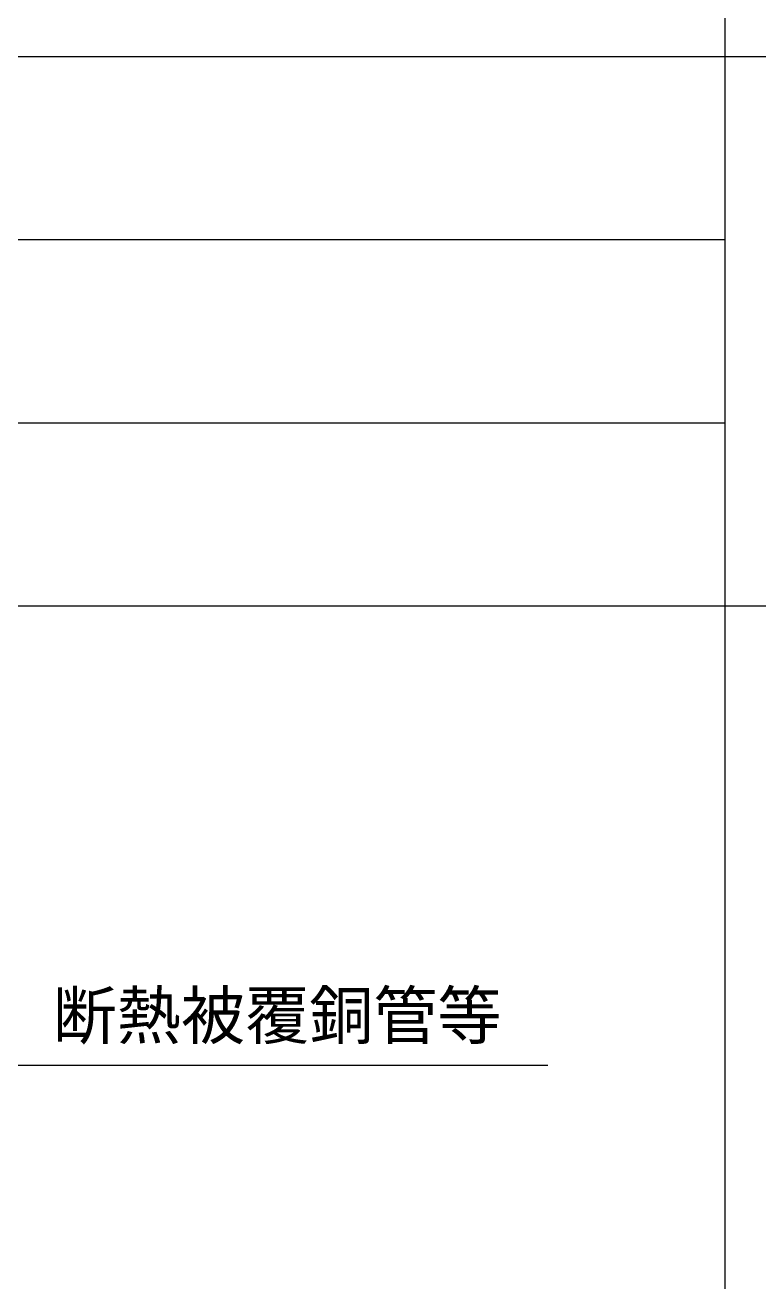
# Model space of a CAD drawing. Extents: x 443 to 1217, y -1921 to -677.
# Drawn here: x 597.5 to 636.5, y -999.6 to -932.7 of the extents above; entities that cross this region are included whole.
import ezdxf
from ezdxf.enums import TextEntityAlignment as Align

# ---------------------------------------------------------------- set-up
doc = ezdxf.new("R2010")
doc.units = 0
doc.header["$MEASUREMENT"] = 0
doc.layers.get('0').update_dxf_attribs({"linetype": 'CONTINUOUS'})
doc.layers.add('1', color=7, linetype='CONTINUOUS')
doc.layers.add('10', color=7, linetype='CONTINUOUS')
doc.styles.add('ｽﾀｲﾙ2', font='MS PGothic.ttf')

msp = doc.modelspace()

# ---------------------------------------------------------------- linework, layer by layer
at = {"color": 7, "linetype": 'Continuous'}
msp.add_line((595.6, -988.067), (625.3, -988.067), dxfattribs=at)
at = {"layer": '1', "color": 4, "linetype": 'Continuous'}
for p, q in [((634.726, -1191.556), (634.726, -677.268)), ((442.666, -934.412), (1210.905, -934.412)), ((442.666, -963.63), (634.726, -963.63)), ((634.726, -963.63), (826.785, -963.63))]:
    msp.add_line(p, q, dxfattribs=at)
at = {"layer": '1', "color": 3, "linetype": 'Continuous'}
for p, q in [((471.884, -944.151), (634.726, -944.151)), ((471.884, -953.891), (634.726, -953.891))]:
    msp.add_line(p, q, dxfattribs=at)

# ---------------------------------------------------------------- texts
at = {"layer": '10', "linetype": 'Continuous', "style": 'ｽﾀｲﾙ2'}
msp.add_attdef('断熱被覆銅管等', text='', height=2.5, dxfattribs=at).set_placement((598.963, -987.418), align=Align.BOTTOM_LEFT)

doc.saveas('drawing.dxf')
